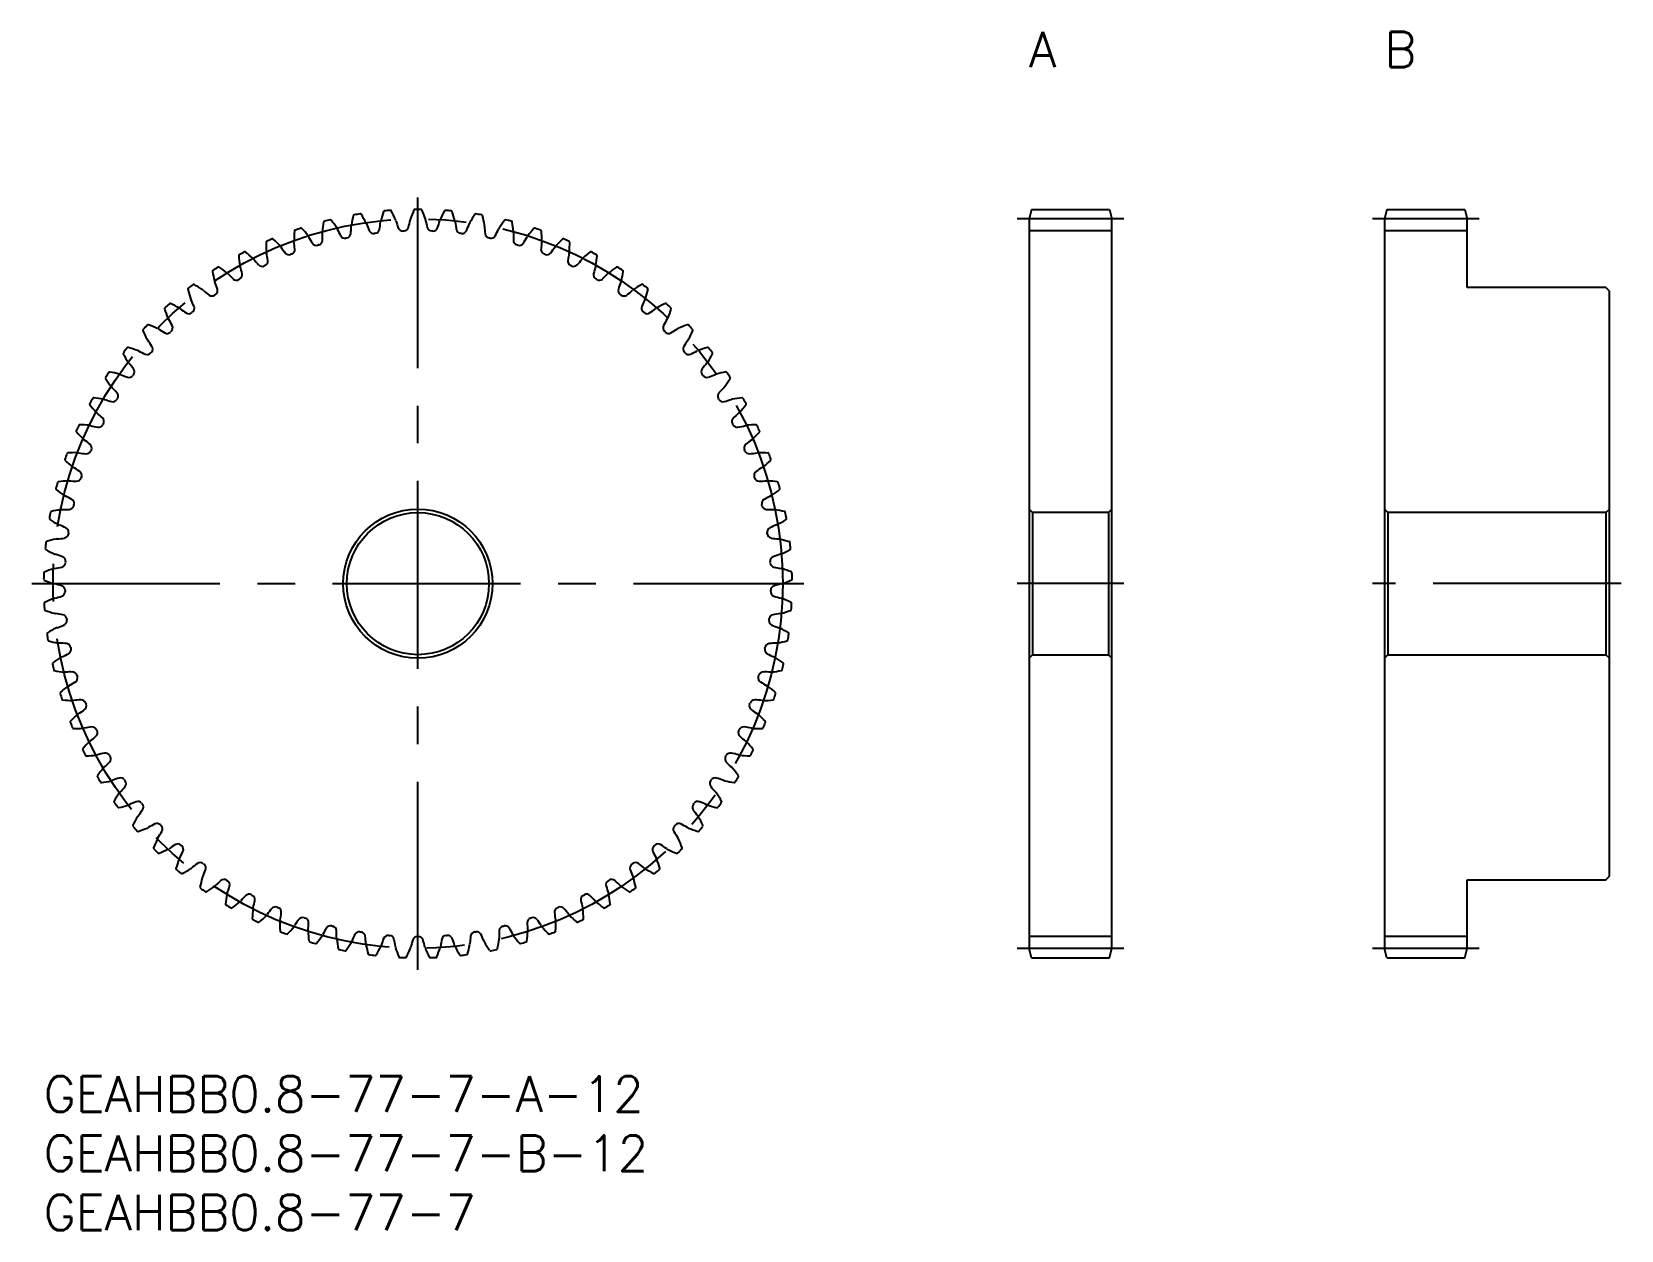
# Model space of a CAD drawing. Extents: x -1 to 133, y -13 to 88.
import ezdxf

# ---------------------------------------------------------------- set-up
doc = ezdxf.new("R2010")
doc.units = 0
doc.header["$LTSCALE"] = 0.5
doc.linetypes.add('CENTER', pattern=[50.8, 31.75, -6.35, 6.35, -6.35])
for name, color, linetype in [('MSM_CENTER', 1, 'CENTER'), ('MSM_CONTINUOUS', 7, 'CONTINUOUS'), ('MSM_PART_NUMBER', 7, 'CONTINUOUS')]:
    doc.layers.add(name, color=color, linetype=linetype)
doc.styles.get("Standard").update_dxf_attribs({"font": 'txt.shx', "height": 3, "bigfont": 'bigfont.shx'})

# ---------------------------------------------------------------- blocks, each defined once
blk = doc.blocks.new('*U2')
at = {"layer": 'MSM_PART_NUMBER'}
blk.add_text('GEAHBB0.8-77-7-A-12', height=3, dxfattribs=at).set_placement((0, -3))
blk = doc.blocks.new('*U3')
at = {"layer": 'MSM_PART_NUMBER'}
blk.add_text('GEAHBB0.8-77-7-B-12', height=3, dxfattribs=at).set_placement((0, -8))
blk = doc.blocks.new('*U4')
at = {"layer": 'MSM_PART_NUMBER'}
blk.add_text('GEAHBB0.8-77-7', height=3, dxfattribs=at).set_placement((0, -13))
blk = doc.blocks.new('*U5')
at = {"layer": 'MSM_PART_NUMBER'}
blk.add_text('A', height=3, dxfattribs=at).set_placement((83.2, 85.2))
blk = doc.blocks.new('*U6')
at = {"layer": 'MSM_PART_NUMBER'}
blk.add_text('B', height=3, dxfattribs=at).set_placement((113.2, 85.2))

msp = doc.modelspace()

# ---------------------------------------------------------------- linework, layer by layer
at = {"layer": 'MSM_CENTER'}
for p, q in [((31.6, 9), (31.6, 74.2)), ((91.2, 72.4), (82.2, 72.4)), ((121.2, 72.4), (112.2, 72.4)), ((-1, 41.6), (64.2, 41.6)), ((91.2, 41.6), (82.2, 41.6)), ((133.2, 41.6), (112.2, 41.6)), ((91.2, 10.8), (82.2, 10.8)), ((121.2, 10.8), (112.2, 10.8))]:
    msp.add_line(p, q, dxfattribs=at)
msp.add_circle((31.6, 41.6), 30.8, dxfattribs=at)
at = {"layer": 'MSM_CONTINUOUS'}
for p, q in [((83.41, 73.2), (83.2, 72.4)), ((83.41, 73.2), (89.99, 73.2)), ((89.99, 73.2), (90.2, 72.4)), ((113.41, 73.2), (113.2, 72.4)), ((113.41, 73.2), (119.99, 73.2)), ((119.99, 73.2), (120.2, 72.4)), ((83.2, 72.4), (83.2, 10.8)), ((90.2, 71.4), (83.2, 71.4)), ((90.2, 10.8), (90.2, 72.4)), ((113.2, 72.4), (113.2, 10.8)), ((120.2, 71.4), (113.2, 71.4)), ((120.2, 66.6), (120.2, 72.4)), ((131.9, 66.6), (120.2, 66.6)), ((132.2, 66.3), (131.9, 66.6)), ((132.2, 16.9), (132.2, 66.3)), ((83.2, 47.9), (83.5, 47.6)), ((83.5, 47.6), (83.5, 35.6)), ((89.9, 47.6), (83.5, 47.6)), ((89.9, 47.6), (90.2, 47.9)), ((89.9, 47.6), (89.9, 35.6)), ((113.2, 47.9), (113.5, 47.6)), ((113.5, 47.6), (113.5, 35.6)), ((131.9, 47.6), (113.5, 47.6)), ((131.9, 47.6), (132.2, 47.9)), ((131.9, 47.6), (131.9, 35.6)), ((83.5, 35.6), (83.2, 35.3)), ((83.5, 35.6), (89.9, 35.6)), ((90.2, 35.3), (89.9, 35.6)), ((113.5, 35.6), (113.2, 35.3)), ((113.5, 35.6), (131.9, 35.6)), ((132.2, 35.3), (131.9, 35.6)), ((120.2, 10.8), (120.2, 16.6)), ((120.2, 16.6), (131.9, 16.6)), ((131.9, 16.6), (132.2, 16.9)), ((90.2, 11.8), (83.2, 11.8)), ((83.41, 10), (83.2, 10.8)), ((89.99, 10), (90.2, 10.8)), ((120.2, 11.8), (113.2, 11.8)), ((113.41, 10), (113.2, 10.8)), ((119.99, 10), (120.2, 10.8)), ((83.41, 10), (89.99, 10)), ((113.41, 10), (119.99, 10))]:
    msp.add_line(p, q, dxfattribs=at)
for radius in [6.3, 6]:
    msp.add_circle((31.6, 41.6), radius, dxfattribs=at)
for centre, radius, start, end in [((35.47, 70.3), 9.62, 165.6801, 170.5195), ((26.22, 72.66), 0.08, 99.8241, 165.6801), ((31.6, 41.6), 31.6, 98.8772, 99.8241), ((26.74, 72.74), 0.08, 33.0213, 98.8772), ((18.73, 67.54), 9.63, 28.1818, 33.0212), ((37.8, 69.89), 9.63, 161.0048, 165.8442), ((28.77, 72.99), 0.08, 95.1487, 161.0048), ((31.6, 41.6), 31.6, 94.2019, 95.1487), ((29.29, 73.04), 0.08, 28.346, 94.2019), ((20.89, 68.5), 9.62, 23.5065, 28.3459), ((40.08, 69.29), 9.62, 156.3295, 161.1688), ((31.34, 73.12), 0.08, 90.4734, 156.3295), ((31.6, 41.6), 31.6, 89.5266, 90.4734), ((31.86, 73.12), 0.08, 23.6707, 89.5266), ((23.12, 69.29), 9.63, 18.8312, 23.6705), ((42.31, 68.5), 9.63, 151.6541, 156.4935), ((33.91, 73.04), 0.08, 85.7981, 151.6541), ((31.6, 41.6), 31.6, 84.8513, 85.7981), ((34.43, 72.99), 0.08, 18.9952, 84.8513), ((25.4, 69.89), 9.62, 14.1558, 18.9952), ((44.47, 67.54), 9.62, 146.9788, 151.8182), ((36.46, 72.74), 0.08, 81.1228, 146.9788), ((31.6, 41.6), 31.6, 80.1759, 81.1228), ((36.98, 72.66), 0.08, 14.3199, 80.1759), ((27.73, 70.3), 9.63, 9.4805, 14.3199), ((30.76, 70.54), 9.62, 175.0308, 179.8701), ((21.25, 71.37), 0.08, 109.1747, 175.0308), ((31.6, 41.6), 31.6, 108.2279, 109.1747), ((21.74, 71.54), 0.08, 42.3718, 108.2279), ((14.69, 65.11), 9.63, 37.5325, 42.3718), ((24.19, 71.27), 0.664, 175.1947, 183.7798), ((33.12, 70.52), 9.62, 170.3554, 175.1948), ((15.84, 70.72), 7.7, 359.0202, 3.7799), ((23.71, 72.12), 0.08, 104.4994, 170.3555), ((31.6, 41.6), 31.6, 103.5526, 104.4994), ((24.21, 72.24), 0.08, 37.6965, 103.5526), ((16.66, 66.41), 9.63, 32.8571, 37.6965), ((24.19, 71.27), 0.664, 24.2721, 32.8572), ((31.81, 74.71), 7.7, 204.2721, 209.0317), ((25.53, 71.18), 0.4, 281.5887, 354.3449), ((18.27, 71.9), 7.7, 354.3449, 359.1045), ((26.63, 71.77), 0.664, 170.5194, 179.1045), ((26.63, 71.77), 0.664, 19.5968, 28.1819), ((34.51, 74.58), 7.7, 199.5968, 204.3564), ((27.86, 71.57), 0.4, 204.3564, 277.1125), ((31.6, 41.6), 29.8, 96.9134, 97.1126), ((27.96, 71.58), 0.4, 276.9134, 349.6696), ((20.78, 72.89), 7.7, 349.6695, 354.4292), ((29.11, 72.08), 0.664, 165.8441, 174.4292), ((29.11, 72.08), 0.664, 14.9215, 23.5066), ((37.19, 74.23), 7.7, 194.9214, 199.6811), ((30.32, 71.77), 0.4, 199.6811, 272.4372), ((31.6, 41.6), 29.8, 92.2381, 92.4373), ((30.42, 71.78), 0.4, 272.2381, 344.9942), ((23.37, 73.67), 7.7, 344.9942, 349.7539), ((31.6, 72.18), 0.664, 161.1688, 169.7538), ((31.6, 72.18), 0.664, 10.2462, 18.8312), ((39.83, 73.67), 7.7, 190.2461, 195.0058), ((32.78, 71.78), 0.4, 195.0058, 267.7619), ((31.6, 41.6), 29.8, 87.5627, 87.7619), ((32.88, 71.77), 0.4, 267.5628, 340.3189), ((26.01, 74.23), 7.7, 340.3189, 345.0786), ((34.09, 72.08), 0.664, 156.4934, 165.0785), ((34.09, 72.08), 0.664, 5.5708, 14.1559), ((42.42, 72.89), 7.7, 185.5708, 190.3305), ((35.24, 71.58), 0.4, 190.3304, 263.0866), ((31.6, 41.6), 29.8, 82.8874, 83.0866), ((35.34, 71.57), 0.4, 262.8874, 335.6436), ((28.69, 74.58), 7.7, 335.6436, 340.4032), ((36.57, 71.77), 0.664, 151.8181, 160.4032), ((36.57, 71.77), 0.664, 0.8955, 9.4806), ((44.93, 71.9), 7.7, 180.8955, 185.6551), ((37.67, 71.18), 0.4, 185.6551, 258.4113), ((31.39, 74.71), 7.7, 330.9683, 335.7279), ((39.01, 71.27), 0.664, 147.1428, 155.7279), ((46.54, 66.41), 9.62, 142.3035, 147.1429), ((38.99, 72.24), 0.08, 76.4474, 142.3035), ((31.6, 41.6), 31.6, 75.5006, 76.4474), ((39.49, 72.12), 0.08, 9.6446, 75.5006), ((30.08, 70.52), 9.62, 4.8052, 9.6446), ((47.36, 70.72), 7.7, 176.2201, 180.9798), ((39.01, 71.27), 0.664, 356.2202, 4.8053), ((48.51, 65.11), 9.62, 137.6282, 142.4675), ((41.46, 71.54), 0.08, 71.7721, 137.6282), ((31.6, 41.6), 31.6, 70.8253, 71.7721), ((41.95, 71.37), 0.08, 4.9691, 70.8253), ((32.44, 70.54), 9.63, 0.1299, 4.9692), ((28.4, 70.38), 9.62, 179.7061, 184.5455), ((18.86, 70.43), 0.08, 113.85, 179.7061), ((31.6, 41.6), 31.6, 112.9032, 113.85), ((19.33, 70.64), 0.08, 47.0472, 112.9032), ((12.83, 63.65), 9.63, 42.2078, 47.0472), ((19.47, 69.67), 0.664, 33.6228, 42.2079), ((26.43, 74.3), 7.7, 213.6227, 218.3824), ((20.81, 69.81), 0.4, 290.9394, 3.6955), ((21.8, 70.56), 0.664, 179.8701, 188.4551), ((13.52, 69.34), 7.7, 3.6955, 8.4552), ((21.8, 70.56), 0.664, 28.9475, 37.5325), ((29.11, 74.61), 7.7, 208.9474, 213.7071), ((23.04, 70.56), 0.4, 213.7071, 286.4632), ((31.6, 41.6), 29.8, 106.264, 106.4632), ((23.14, 70.59), 0.4, 286.264, 359.0202), ((25.43, 71.16), 0.4, 209.0317, 281.7878), ((31.6, 41.6), 29.8, 101.5887, 101.7879), ((31.6, 41.6), 29.8, 78.2121, 78.4113), ((37.77, 71.16), 0.4, 258.2121, 330.9683), ((40.06, 70.59), 0.4, 180.9798, 253.736), ((31.6, 41.6), 29.8, 73.5368, 73.736), ((40.16, 70.56), 0.4, 253.5368, 326.2929), ((34.09, 74.61), 7.7, 326.2929, 331.0526), ((41.4, 70.56), 0.664, 142.4675, 151.0525), ((49.68, 69.34), 7.7, 171.5448, 176.3045), ((42.39, 69.81), 0.4, 176.3045, 249.0606), ((41.4, 70.56), 0.664, 351.5449, 0.1299), ((36.77, 74.3), 7.7, 321.6176, 326.3773), ((43.73, 69.67), 0.664, 137.7921, 146.3772), ((50.37, 63.65), 9.62, 132.9528, 137.7922), ((43.87, 70.64), 0.08, 67.0968, 132.9528), ((31.6, 41.6), 31.6, 66.15, 67.0968), ((44.34, 70.43), 0.08, 0.2939, 66.15), ((34.8, 70.38), 9.62, 355.4545, 0.2939), ((16.55, 69.29), 0.08, 118.5254, 184.3814), ((26.06, 70.02), 9.62, 184.3814, 189.2208), ((31.6, 41.6), 31.6, 117.5785, 118.5254), ((17.22, 68.59), 0.664, 189.2207, 197.8058), ((17.01, 69.54), 0.08, 51.7225, 117.5785), ((11.09, 62.05), 9.62, 46.8831, 51.7225), ((17.22, 68.59), 0.664, 38.2981, 46.8832), ((23.78, 73.77), 7.7, 218.298, 223.0577), ((18.45, 68.79), 0.4, 223.0577, 295.8139), ((31.6, 41.6), 29.8, 115.6147, 115.8139), ((18.54, 68.83), 0.4, 295.6147, 8.3708), ((19.47, 69.67), 0.664, 184.5454, 193.1304), ((11.32, 67.77), 7.7, 8.3708, 13.1305), ((20.71, 69.77), 0.4, 218.3824, 291.1385), ((31.6, 41.6), 29.8, 110.9394, 111.1386), ((31.6, 41.6), 29.8, 68.8614, 69.0606), ((42.49, 69.77), 0.4, 248.8615, 321.6176), ((51.88, 67.77), 7.7, 166.8695, 171.6292), ((44.66, 68.83), 0.4, 171.6292, 244.3853), ((43.73, 69.67), 0.664, 346.8696, 355.4546), ((31.6, 41.6), 29.8, 64.1861, 64.3853), ((44.75, 68.79), 0.4, 244.1861, 316.9423), ((39.42, 73.77), 7.7, 316.9423, 321.702), ((45.98, 68.59), 0.664, 133.1168, 141.7019), ((52.11, 62.05), 9.63, 128.2775, 133.1169), ((46.19, 69.54), 0.08, 62.4215, 128.2775), ((31.6, 41.6), 31.6, 61.4746, 62.4215), ((45.98, 68.59), 0.664, 342.1942, 350.7793), ((37.14, 70.02), 9.62, 350.7792, 355.6186), ((46.65, 69.29), 0.08, 355.6185, 61.4746), ((14.34, 67.97), 0.08, 123.2007, 189.0567), ((23.77, 69.48), 9.63, 189.0567, 193.8961), ((31.6, 41.6), 31.6, 122.2539, 123.2007), ((15.07, 67.32), 0.664, 193.896, 202.4811), ((14.78, 68.26), 0.08, 56.3978, 122.2539), ((9.5, 60.31), 9.62, 51.5584, 56.3978), ((15.07, 67.32), 0.664, 42.9734, 51.5585), ((21.19, 73.03), 7.7, 222.9734, 227.733), ((16.28, 67.62), 0.4, 227.733, 300.4892), ((31.6, 41.6), 29.8, 120.29, 120.4892), ((16.37, 67.68), 0.4, 300.29, 13.0462), ((9.26, 66.03), 7.7, 13.0462, 17.8058), ((46.83, 67.68), 0.4, 166.9538, 239.71), ((53.94, 66.03), 7.7, 162.1942, 166.9538), ((31.6, 41.6), 29.8, 59.5108, 59.71), ((46.92, 67.62), 0.4, 239.5108, 312.267), ((42.01, 73.03), 7.7, 312.267, 317.0266), ((48.13, 67.32), 0.664, 128.4415, 137.0266), ((53.7, 60.31), 9.62, 123.6022, 128.4416), ((48.42, 68.26), 0.08, 57.7461, 123.6022), ((31.6, 41.6), 31.6, 56.7993, 57.7461), ((48.13, 67.32), 0.664, 337.5189, 346.104), ((39.43, 69.48), 9.63, 346.1039, 350.9433), ((48.86, 67.97), 0.08, 350.9431, 56.7993), ((12.25, 66.48), 0.08, 127.876, 193.7321), ((21.52, 68.75), 9.62, 193.7321, 198.5714), ((31.6, 41.6), 31.6, 126.9292, 127.876), ((12.66, 66.8), 0.08, 61.0731, 126.9292), ((8.05, 58.44), 9.62, 56.2338, 61.0731), ((13.03, 65.89), 0.664, 47.6488, 56.2338), ((18.66, 72.07), 7.7, 227.6487, 232.4084), ((14.21, 66.29), 0.4, 232.4084, 305.1645), ((31.6, 41.6), 29.8, 124.9653, 125.1645), ((7.34, 64.13), 7.7, 17.7215, 22.4812), ((14.29, 66.35), 0.4, 304.9653, 17.7215), ((48.91, 66.35), 0.4, 162.2785, 235.0347), ((55.86, 64.13), 7.7, 157.5188, 162.2785), ((31.6, 41.6), 29.8, 54.8355, 55.0347), ((48.99, 66.29), 0.4, 234.8355, 307.5916), ((44.54, 72.07), 7.7, 307.5916, 312.3513), ((50.17, 65.89), 0.664, 123.7662, 132.3512), ((55.15, 58.44), 9.62, 118.9269, 123.7662), ((50.54, 66.8), 0.08, 53.0708, 118.9269), ((31.6, 41.6), 31.6, 52.124, 53.0708), ((41.68, 68.75), 9.63, 341.4286, 346.2679), ((50.95, 66.48), 0.08, 346.2678, 52.124), ((10.28, 64.82), 0.08, 132.5513, 198.4074), ((19.34, 67.83), 9.63, 198.4074, 203.2468), ((31.6, 41.6), 31.6, 131.6045, 132.5513), ((10.67, 65.17), 0.08, 65.7485, 131.6045), ((6.75, 56.47), 9.63, 60.9091, 65.7485), ((11.11, 64.3), 0.664, 52.3241, 60.9092), ((16.22, 70.92), 7.7, 232.324, 237.0837), ((12.25, 64.79), 0.4, 237.0837, 309.8399), ((13.03, 65.89), 0.664, 198.5714, 207.1564), ((5.58, 62.07), 7.7, 22.3968, 27.1565), ((31.6, 41.6), 29.8, 129.6407, 129.8399), ((12.33, 64.86), 0.4, 309.6407, 22.3968), ((50.87, 64.86), 0.4, 157.6032, 230.3593), ((57.62, 62.07), 7.7, 152.8435, 157.6032), ((31.6, 41.6), 29.8, 50.1601, 50.3593), ((50.95, 64.79), 0.4, 230.1602, 302.9163), ((50.17, 65.89), 0.664, 332.8436, 341.4286), ((46.98, 70.92), 7.7, 302.9163, 307.676), ((52.09, 64.3), 0.664, 119.0908, 127.6759), ((56.45, 56.47), 9.63, 114.2515, 119.0909), ((52.53, 65.17), 0.08, 48.3955, 114.2515), ((31.6, 41.6), 31.6, 47.4487, 48.3955), ((43.86, 67.83), 9.63, 336.7532, 341.5926), ((52.92, 64.82), 0.08, 341.5925, 47.4487), ((31.6, 41.6), 31.6, 136.2798, 137.2267), ((8.82, 63.38), 0.08, 70.4238, 136.2798), ((5.62, 54.39), 9.62, 65.5844, 70.4238), ((9.33, 62.55), 0.664, 56.9994, 65.5845), ((13.88, 69.57), 7.7, 236.9993, 241.759), ((11.11, 64.3), 0.664, 203.2467, 211.8317), ((4, 59.89), 7.7, 27.0721, 31.8318), ((10.5, 63.21), 0.4, 314.316, 27.0721), ((52.7, 63.21), 0.4, 152.9279, 225.684), ((59.2, 59.89), 7.7, 148.1682, 152.9279), ((52.09, 64.3), 0.664, 328.1683, 336.7533), ((49.32, 69.57), 7.7, 298.241, 303.0007), ((53.87, 62.55), 0.664, 114.4155, 123.0006), ((57.58, 54.39), 9.63, 109.5762, 114.4156), ((54.38, 63.38), 0.08, 43.7202, 109.5762), ((31.6, 41.6), 31.6, 42.7733, 43.7202), ((8.46, 63.01), 0.08, 137.2267, 203.0827), ((17.24, 66.75), 9.63, 203.0827, 207.9221), ((9.33, 62.55), 0.664, 207.922, 216.5071), ((2.6, 57.58), 7.7, 31.7475, 36.5071), ((10.43, 63.13), 0.4, 241.759, 314.5152), ((31.6, 41.6), 29.8, 134.316, 134.5152), ((31.6, 41.6), 29.8, 45.4848, 45.684), ((52.77, 63.13), 0.4, 225.4848, 298.241), ((60.6, 57.58), 7.7, 143.4929, 148.2525), ((53.87, 62.55), 0.664, 323.4929, 332.078), ((45.96, 66.75), 9.62, 332.0779, 336.9173), ((54.74, 63.01), 0.08, 336.9172, 42.7733), ((6.8, 61.05), 0.08, 141.902, 207.758), ((15.24, 65.49), 9.63, 207.758, 212.5974), ((31.6, 41.6), 31.6, 140.9552, 141.902), ((7.12, 61.46), 0.08, 75.099, 140.9552), ((4.67, 52.23), 9.62, 70.2597, 75.0991), ((7.69, 60.67), 0.664, 61.6747, 70.2598), ((11.66, 68.03), 7.7, 241.6747, 246.4343), ((8.74, 61.34), 0.4, 246.4343, 319.1905), ((31.6, 41.6), 29.8, 138.9913, 139.1905), ((8.81, 61.42), 0.4, 318.9913, 31.7475), ((54.39, 61.42), 0.4, 148.2525, 221.0087), ((31.6, 41.6), 29.8, 40.8095, 41.0087), ((54.46, 61.34), 0.4, 220.8095, 293.5657), ((51.54, 68.03), 7.7, 293.5657, 298.3253), ((55.51, 60.67), 0.664, 109.7402, 118.3253), ((58.53, 52.23), 9.62, 104.9009, 109.7403), ((56.08, 61.46), 0.08, 39.0448, 104.9009), ((47.96, 65.49), 9.63, 327.4026, 332.242), ((31.6, 41.6), 31.6, 38.098, 39.0448), ((56.4, 61.05), 0.08, 332.2418, 38.098), ((31.6, 41.6), 31.6, 145.6305, 146.5773), ((5.58, 59.39), 0.08, 79.7744, 145.6305), ((3.89, 50), 9.62, 74.9351, 79.7744), ((6.22, 58.65), 0.664, 66.3501, 74.9351), ((9.57, 66.32), 7.7, 246.35, 251.1097), ((7.21, 59.41), 0.4, 251.1097, 323.8658), ((7.69, 60.67), 0.664, 212.5973, 221.1824), ((1.4, 55.16), 7.7, 36.4228, 41.1825), ((31.6, 41.6), 29.8, 143.6666, 143.8658), ((7.27, 59.49), 0.4, 323.6666, 36.4228), ((55.93, 59.49), 0.4, 143.5772, 216.3334), ((61.8, 55.16), 7.7, 138.8175, 143.5772), ((31.6, 41.6), 29.8, 36.1342, 36.3334), ((55.99, 59.41), 0.4, 216.1342, 288.8903), ((55.51, 60.67), 0.664, 318.8176, 327.4027), ((53.63, 66.32), 7.7, 288.8903, 293.65), ((56.98, 58.65), 0.664, 105.0649, 113.6499), ((59.31, 50), 9.63, 100.2256, 105.0649), ((57.62, 59.39), 0.08, 34.3695, 100.2256), ((31.6, 41.6), 31.6, 33.4227, 34.3695), ((5.29, 58.96), 0.08, 146.5773, 212.4334), ((13.35, 64.08), 9.62, 212.4334, 217.2727), ((6.22, 58.65), 0.664, 217.2727, 225.8577), ((0.39, 52.65), 7.7, 41.0981, 45.8578), ((5.89, 57.45), 0.4, 328.342, 41.0981), ((57.31, 57.45), 0.4, 138.9019, 211.658), ((62.81, 52.65), 7.7, 134.1422, 138.9019), ((56.98, 58.65), 0.664, 314.1423, 322.7273), ((49.85, 64.08), 9.63, 322.7273, 327.5666), ((57.91, 58.96), 0.08, 327.5665, 33.4227), ((3.96, 56.76), 0.08, 151.2526, 217.1087), ((31.6, 41.6), 31.6, 150.3058, 151.2526), ((11.58, 62.52), 9.63, 217.1087, 221.9481), ((4.22, 57.21), 0.08, 84.4498, 150.3058), ((3.3, 47.71), 9.62, 79.6104, 84.4498), ((4.91, 56.53), 0.664, 71.0254, 79.6105), ((7.63, 64.44), 7.7, 251.0253, 255.785), ((5.84, 57.36), 0.4, 255.785, 328.5411), ((31.6, 41.6), 29.8, 148.342, 148.5412), ((31.6, 41.6), 29.8, 31.4588, 31.658), ((57.36, 57.36), 0.4, 211.4589, 284.215), ((55.57, 64.44), 7.7, 284.215, 288.9747), ((58.29, 56.53), 0.664, 100.3895, 108.9746), ((59.9, 47.71), 9.62, 95.5502, 100.3896), ((51.62, 62.52), 9.63, 318.0519, 322.8913), ((58.98, 57.21), 0.08, 29.6942, 95.5502), ((31.6, 41.6), 31.6, 28.7474, 29.6942), ((59.24, 56.76), 0.08, 322.8913, 28.7474), ((4.91, 56.53), 0.664, 221.948, 230.533), ((-0.4, 50.07), 7.7, 45.7734, 50.5331), ((4.64, 55.21), 0.4, 260.4603, 333.2164), ((4.69, 55.3), 0.4, 333.0173, 45.7734), ((31.6, 41.6), 29.8, 153.0173, 153.2165), ((58.51, 55.3), 0.4, 134.2266, 206.9827), ((31.6, 41.6), 29.8, 26.7835, 26.9827), ((58.56, 55.21), 0.4, 206.7835, 279.5397), ((63.6, 50.07), 7.7, 129.4669, 134.2266), ((58.29, 56.53), 0.664, 309.467, 318.052), ((2.82, 54.46), 0.08, 155.928, 221.784), ((31.6, 41.6), 31.6, 154.9811, 155.928), ((9.94, 60.82), 9.62, 221.784, 226.6234), ((3.04, 54.93), 0.08, 89.125, 154.9811), ((2.89, 45.39), 9.63, 84.2857, 89.1251), ((3.78, 54.3), 0.664, 226.6233, 235.2084), ((-0.99, 47.43), 7.7, 50.4488, 55.2084), ((3.78, 54.3), 0.664, 75.7007, 84.2858), ((5.85, 62.41), 7.7, 255.7006, 260.4603), ((57.35, 62.41), 7.7, 279.5397, 284.2994), ((59.42, 54.3), 0.664, 95.7142, 104.2993), ((64.19, 47.43), 7.7, 124.7916, 129.5512), ((60.31, 45.39), 9.63, 90.8749, 95.7143), ((59.42, 54.3), 0.664, 304.7916, 313.3767), ((53.26, 60.82), 9.63, 313.3766, 318.216), ((60.16, 54.93), 0.08, 25.0189, 90.8749), ((31.6, 41.6), 31.6, 24.072, 25.0189), ((60.38, 54.46), 0.08, 318.216, 24.072), ((31.6, 41.6), 31.6, 159.6565, 160.6033), ((2.05, 52.56), 0.08, 93.8004, 159.6565), ((2.68, 43.03), 9.63, 88.961, 93.8004), ((2.84, 51.99), 0.664, 80.376, 88.9611), ((4.24, 60.24), 7.7, 260.376, 265.1356), ((3.62, 52.97), 0.4, 265.1356, 337.8918), ((3.66, 53.06), 0.4, 337.6926, 50.4488), ((31.6, 41.6), 29.8, 157.6926, 157.8918), ((59.54, 53.06), 0.4, 129.5512, 202.3075), ((31.6, 41.6), 29.8, 22.1082, 22.3074), ((59.58, 52.97), 0.4, 202.1082, 274.8644), ((58.96, 60.24), 7.7, 274.8644, 279.624), ((60.36, 51.99), 0.664, 91.0389, 99.624), ((60.52, 43.03), 9.62, 86.1996, 91.039), ((61.15, 52.56), 0.08, 20.3435, 86.1996), ((31.6, 41.6), 31.6, 19.3967, 20.3435), ((1.87, 52.07), 0.08, 160.6033, 226.4593), ((8.44, 58.99), 9.63, 226.4593, 231.2987), ((2.84, 51.99), 0.664, 231.2986, 239.8837), ((-1.36, 44.76), 7.7, 55.1241, 59.8838), ((2.82, 50.75), 0.4, 342.3679, 55.1241), ((60.38, 50.75), 0.4, 124.8759, 197.6321), ((64.56, 44.76), 7.7, 120.1162, 124.8759), ((60.36, 51.99), 0.664, 300.1163, 308.7014), ((54.76, 58.99), 9.63, 308.7013, 313.5407), ((61.33, 52.07), 0.08, 313.5407, 19.3967), ((31.6, 41.6), 31.6, 164.3318, 165.2786), ((1.25, 50.11), 0.08, 98.4757, 164.3318), ((2.66, 40.67), 9.63, 93.6364, 98.4757), ((2.09, 49.61), 0.664, 85.0514, 93.6364), ((2.81, 57.95), 7.7, 265.0513, 269.811), ((2.79, 50.65), 0.4, 269.811, 342.5671), ((31.6, 41.6), 29.8, 162.3679, 162.5671), ((31.6, 41.6), 29.8, 17.4329, 17.6321), ((60.41, 50.65), 0.4, 197.4329, 270.189), ((60.39, 57.95), 7.7, 270.189, 274.9487), ((61.11, 49.61), 0.664, 86.3636, 94.9486), ((60.54, 40.67), 9.63, 81.5243, 86.3636), ((61.95, 50.11), 0.08, 15.6682, 81.5243), ((31.6, 41.6), 31.6, 14.7214, 15.6682), ((1.11, 49.61), 0.08, 165.2786, 231.1346), ((7.1, 57.04), 9.63, 231.1347, 235.974), ((2.09, 49.61), 0.664, 235.974, 244.559), ((-1.5, 42.06), 7.7, 59.7994, 64.5591), ((2.17, 48.37), 0.4, 347.0433, 59.7994), ((61.03, 48.37), 0.4, 120.2006, 192.9568), ((64.7, 42.06), 7.7, 115.4409, 120.2006), ((61.11, 49.61), 0.664, 295.441, 304.026), ((56.1, 57.04), 9.63, 304.026, 308.8653), ((62.09, 49.61), 0.08, 308.8652, 14.7214), ((31.6, 41.6), 31.6, 169.0071, 169.9539), ((0.56, 47.1), 0.08, 169.9539, 235.81), ((5.93, 54.99), 9.63, 235.81, 240.6494), ((0.66, 47.61), 0.08, 103.1511, 169.0071), ((2.83, 38.32), 9.63, 98.3117, 103.1511), ((1.53, 47.18), 0.664, 89.7267, 98.3118), ((1.57, 55.55), 7.7, 269.7266, 274.4863), ((2.15, 48.27), 0.4, 274.4863, 347.2425), ((31.6, 41.6), 29.8, 167.0433, 167.2425), ((31.6, 41.6), 29.8, 12.7575, 12.9567), ((61.05, 48.27), 0.4, 192.7576, 265.5137), ((61.63, 55.55), 7.7, 265.5137, 270.2734), ((61.67, 47.18), 0.664, 81.6882, 90.2733), ((60.37, 38.32), 9.62, 76.8489, 81.6883), ((57.27, 54.99), 9.63, 299.3506, 304.19), ((62.54, 47.61), 0.08, 10.9929, 76.8489), ((31.6, 41.6), 31.6, 10.0461, 10.9929), ((62.64, 47.1), 0.08, 304.1899, 10.0461), ((1.53, 47.18), 0.664, 240.6493, 249.2343), ((-1.43, 39.36), 7.7, 64.4747, 69.2344), ((1.7, 45.85), 0.4, 279.1616, 351.9179), ((1.71, 45.95), 0.4, 351.7186, 64.4747), ((31.6, 41.6), 29.8, 171.7186, 171.9178), ((61.49, 45.95), 0.4, 115.5253, 188.2814), ((31.6, 41.6), 29.8, 8.0822, 8.2814), ((61.5, 45.85), 0.4, 188.0822, 260.8384), ((64.63, 39.36), 7.7, 110.7656, 115.5253), ((61.67, 47.18), 0.664, 290.7657, 299.3507), ((31.6, 41.6), 31.6, 173.6824, 174.6293), ((0.22, 44.55), 0.08, 174.6293, 240.4853), ((4.92, 52.86), 9.63, 240.4853, 245.3247), ((0.27, 45.07), 0.08, 107.8264, 173.6824), ((3.19, 35.98), 9.63, 102.987, 107.8264), ((1.18, 44.71), 0.664, 94.402, 102.9871), ((0.54, 53.05), 7.7, 274.4019, 279.1616), ((62.66, 53.05), 7.7, 260.8384, 265.5981), ((62.02, 44.71), 0.664, 77.0129, 85.598), ((60.01, 35.98), 9.62, 72.1736, 77.013), ((58.28, 52.86), 9.63, 294.6753, 299.5147), ((62.93, 45.07), 0.08, 6.3176, 72.1736), ((31.6, 41.6), 31.6, 5.3707, 6.3176), ((62.98, 44.55), 0.08, 299.5147, 5.3707), ((1.18, 44.71), 0.664, 245.3246, 253.9097), ((-0.29, 50.48), 7.7, 279.0773, 283.8369), ((-1.14, 36.68), 7.7, 69.1501, 73.9097), ((1.45, 43.39), 0.4, 283.8369, 356.5931), ((1.46, 43.5), 0.4, 356.3939, 69.1501), ((31.6, 41.6), 29.8, 176.3939, 176.5931), ((61.74, 43.5), 0.4, 110.8499, 183.6062), ((31.6, 41.6), 29.8, 3.4069, 3.6061), ((61.75, 43.39), 0.4, 183.4069, 256.1631), ((64.34, 36.68), 7.7, 106.0903, 110.8499), ((63.49, 50.48), 7.7, 256.1631, 260.9227), ((62.02, 44.71), 0.664, 286.0903, 294.6754), ((31.6, 41.6), 31.6, 178.3578, 179.3046), ((0.08, 41.98), 0.08, 179.3046, 245.1607), ((0.09, 42.5), 0.08, 112.5017, 178.3578), ((4.09, 50.64), 9.63, 245.1606, 250), ((3.75, 33.69), 9.62, 107.6623, 112.5017), ((1.03, 42.22), 0.664, 99.0773, 107.6624), ((62.17, 42.22), 0.664, 72.3376, 80.9227), ((59.45, 33.69), 9.63, 67.4983, 72.3377), ((59.11, 50.64), 9.62, 290, 294.8394), ((63.11, 42.5), 0.08, 1.6422, 67.4983), ((63.12, 41.98), 0.08, 294.8394, 0.6954), ((31.6, 41.6), 31.6, 0.6954, 1.6422), ((4.48, 31.44), 9.62, 112.3377, 117.177), ((1.03, 42.22), 0.664, 249.9999, 258.585), ((1.08, 39.73), 0.664, 103.7527, 112.3377), ((-0.63, 34.03), 7.7, 73.8254, 78.5851), ((-0.91, 47.85), 7.7, 283.7526, 288.5123), ((1.41, 41.04), 0.4, 1.0692, 73.8254), ((1.41, 40.93), 0.4, 288.5123, 1.2684), ((31.6, 41.6), 29.8, 181.0692, 181.2684), ((61.79, 41.04), 0.4, 106.1746, 178.9308), ((31.6, 41.6), 29.8, 358.7316, 358.9308), ((61.79, 40.93), 0.4, 178.7316, 251.4877), ((64.11, 47.85), 7.7, 251.4877, 256.2474), ((63.83, 34.03), 7.7, 101.4149, 106.1746), ((62.12, 39.73), 0.664, 67.6623, 76.2473), ((62.17, 42.22), 0.664, 281.415, 290.0001), ((58.72, 31.44), 9.63, 62.823, 67.6623), ((0.12, 39.93), 0.08, 117.177, 183.0331), ((31.6, 41.6), 31.6, 183.0331, 183.9799), ((0.16, 39.41), 0.08, 183.9799, 249.836), ((3.45, 48.37), 9.62, 249.836, 254.6753), ((1.08, 39.73), 0.664, 254.6753, 263.2603), ((0.1, 31.42), 7.7, 78.5007, 83.2604), ((1.55, 38.58), 0.4, 5.7446, 78.5007), ((61.65, 38.58), 0.4, 101.4993, 174.2555), ((63.1, 31.42), 7.7, 96.7396, 101.4993), ((62.12, 39.73), 0.664, 276.7397, 285.3247), ((59.75, 48.37), 9.62, 285.3247, 290.164), ((63.04, 39.41), 0.08, 290.164, 356.0201), ((63.08, 39.93), 0.08, 356.9669, 62.823), ((31.6, 41.6), 31.6, 356.0201, 356.9669), ((5.4, 29.26), 9.63, 117.013, 121.8524), ((1.33, 37.25), 0.664, 108.428, 117.0131), ((-1.31, 45.18), 7.7, 288.4279, 293.1876), ((1.56, 38.47), 0.4, 293.1876, 5.9438), ((31.6, 41.6), 29.8, 185.7446, 185.9438), ((31.6, 41.6), 29.8, 354.0562, 354.2554), ((61.64, 38.47), 0.4, 174.0563, 246.8124), ((64.51, 45.18), 7.7, 246.8124, 251.5721), ((61.87, 37.25), 0.664, 62.9869, 71.572), ((57.8, 29.26), 9.63, 58.1476, 62.987), ((0.36, 37.37), 0.08, 121.8524, 187.7084), ((31.6, 41.6), 31.6, 187.7084, 188.6552), ((0.44, 36.86), 0.08, 188.6552, 254.5113), ((2.99, 46.05), 9.63, 254.5113, 259.3506), ((1.33, 37.25), 0.664, 259.3506, 267.9356), ((1.03, 28.89), 7.7, 83.176, 87.9357), ((1.9, 36.14), 0.4, 10.4199, 83.176), ((61.3, 36.14), 0.4, 96.824, 169.5801), ((62.17, 28.89), 7.7, 92.0643, 96.824), ((61.87, 37.25), 0.664, 272.0644, 280.6494), ((60.21, 46.05), 9.62, 280.6494, 285.4887), ((62.76, 36.86), 0.08, 285.4886, 351.3448), ((31.6, 41.6), 31.6, 351.3448, 352.2916), ((62.84, 37.37), 0.08, 352.2916, 58.1476), ((0.81, 34.84), 0.08, 126.5276, 192.3837), ((6.49, 27.17), 9.62, 121.6883, 126.5277), ((1.79, 34.8), 0.664, 113.1033, 121.6884), ((-1.49, 42.49), 7.7, 293.1032, 297.8629), ((1.92, 36.03), 0.4, 297.8629, 10.6191), ((31.6, 41.6), 29.8, 190.4199, 190.6191), ((61.28, 36.03), 0.4, 169.3809, 242.1371), ((31.6, 41.6), 29.8, 349.3809, 349.5801), ((64.69, 42.49), 7.7, 242.1371, 246.8968), ((61.41, 34.8), 0.664, 58.3116, 66.8967), ((56.71, 27.17), 9.62, 53.4723, 58.3117), ((62.39, 34.84), 0.08, 347.6163, 53.4723), ((31.6, 41.6), 31.6, 192.3837, 193.3306), ((0.93, 34.33), 0.08, 193.3306, 259.1866), ((2.72, 43.71), 9.63, 259.1866, 264.026), ((1.79, 34.8), 0.664, 264.0259, 272.611), ((2.17, 26.44), 7.7, 87.8514, 92.611), ((2.44, 33.74), 0.4, 15.0952, 87.8514), ((2.47, 33.63), 0.4, 302.5382, 15.2944), ((31.6, 41.6), 29.8, 195.0952, 195.2944), ((60.73, 33.63), 0.4, 164.7056, 237.4618), ((31.6, 41.6), 29.8, 344.7056, 344.9048), ((60.76, 33.74), 0.4, 92.1486, 164.9049), ((61.03, 26.44), 7.7, 87.389, 92.1486), ((61.41, 34.8), 0.664, 267.389, 275.9741), ((60.48, 43.71), 9.62, 275.974, 280.8134), ((62.27, 34.33), 0.08, 280.8133, 346.6694), ((31.6, 41.6), 31.6, 346.6694, 347.6163), ((1.47, 32.35), 0.08, 131.2029, 197.0591), ((31.6, 41.6), 31.6, 197.0591, 198.0059), ((7.75, 25.17), 9.63, 126.3636, 131.203), ((2.44, 32.39), 0.664, 117.7786, 126.3637), ((-1.46, 39.79), 7.7, 297.7786, 302.5382), ((64.66, 39.79), 7.7, 237.4618, 242.2214), ((60.76, 32.39), 0.664, 53.6363, 62.2214), ((55.45, 25.17), 9.63, 48.797, 53.6364), ((31.6, 41.6), 31.6, 341.9941, 342.9409), ((61.73, 32.35), 0.08, 342.9409, 48.797), ((1.62, 31.86), 0.08, 198.0059, 263.8619), ((2.64, 41.35), 9.62, 263.8619, 268.7013), ((2.44, 32.39), 0.664, 268.7012, 277.2863), ((3.5, 24.09), 7.7, 92.5267, 97.2864), ((-1.2, 37.1), 7.7, 302.4539, 307.2136), ((3.18, 31.38), 0.4, 19.7705, 92.5267), ((3.22, 31.29), 0.4, 307.2136, 19.9697), ((31.6, 41.6), 29.8, 199.7705, 199.9697), ((59.98, 31.29), 0.4, 160.0303, 232.7864), ((31.6, 41.6), 29.8, 340.0303, 340.2295), ((60.02, 31.38), 0.4, 87.4733, 160.2295), ((64.4, 37.1), 7.7, 232.7864, 237.5461), ((59.7, 24.09), 7.7, 82.7136, 87.4733), ((60.76, 32.39), 0.664, 262.7137, 271.2988), ((60.56, 41.35), 9.63, 271.2987, 276.1381), ((61.58, 31.86), 0.08, 276.1379, 341.9941), ((2.32, 29.93), 0.08, 135.8783, 201.7344), ((31.6, 41.6), 31.6, 201.7344, 202.6812), ((9.17, 23.28), 9.62, 131.039, 135.8783), ((3.29, 30.04), 0.664, 122.454, 131.039), ((59.91, 30.04), 0.664, 48.961, 57.546), ((54.03, 23.28), 9.62, 44.1217, 48.961), ((31.6, 41.6), 31.6, 337.3188, 338.2656), ((60.88, 29.93), 0.08, 338.2656, 44.1217), ((2.52, 29.45), 0.08, 202.6812, 268.5372), ((2.76, 38.99), 9.62, 268.5373, 273.3766), ((10.74, 21.52), 9.63, 135.7143, 140.5536), ((3.29, 30.04), 0.664, 273.3765, 281.9616), ((5.02, 21.86), 7.7, 97.202, 101.9617), ((4.33, 27.77), 0.664, 127.1293, 135.7144), ((-0.72, 34.44), 7.7, 307.1292, 311.8889), ((4.11, 29.1), 0.4, 24.4459, 97.202), ((4.15, 29.01), 0.4, 311.8889, 24.6451), ((31.6, 41.6), 29.8, 204.4459, 204.6451), ((59.05, 29.01), 0.4, 155.355, 228.1111), ((31.6, 41.6), 29.8, 335.3549, 335.5541), ((59.09, 29.1), 0.4, 82.798, 155.5541), ((63.92, 34.44), 7.7, 228.1111, 232.8708), ((58.18, 21.86), 7.7, 78.0383, 82.798), ((58.87, 27.77), 0.664, 44.2856, 52.8707), ((52.46, 21.52), 9.62, 39.4463, 44.2857), ((59.91, 30.04), 0.664, 258.0384, 266.6235), ((60.44, 38.99), 9.63, 266.6234, 271.4627), ((60.68, 29.45), 0.08, 271.4626, 337.3188), ((3.37, 27.58), 0.08, 140.5535, 206.4097), ((31.6, 41.6), 31.6, 206.4097, 207.3565), ((3.61, 27.12), 0.08, 207.3565, 273.2126), ((3.07, 36.65), 9.62, 273.2126, 278.0519), ((4.33, 27.77), 0.664, 278.0519, 286.6369), ((6.72, 19.76), 7.7, 101.8773, 106.637), ((5.22, 26.9), 0.4, 29.1212, 101.8773), ((5.27, 26.81), 0.4, 316.5642, 29.3204), ((31.6, 41.6), 29.8, 209.1212, 209.3204), ((57.93, 26.81), 0.4, 150.6796, 223.4358), ((31.6, 41.6), 29.8, 330.6796, 330.8788), ((57.98, 26.9), 0.4, 78.1227, 150.8789), ((56.48, 19.76), 7.7, 73.363, 78.1227), ((58.87, 27.77), 0.664, 253.3631, 261.9481), ((60.13, 36.65), 9.62, 261.9481, 266.7874), ((59.59, 27.12), 0.08, 266.7873, 332.6435), ((31.6, 41.6), 31.6, 332.6435, 333.5903), ((59.83, 27.58), 0.08, 333.5903, 39.4463), ((12.45, 19.88), 9.63, 140.3896, 145.229), ((5.54, 25.6), 0.664, 131.8046, 140.3897), ((-0.03, 31.83), 7.7, 311.8045, 316.5642), ((63.23, 31.83), 7.7, 223.4358, 228.1955), ((57.66, 25.6), 0.664, 39.6103, 48.1954), ((50.75, 19.88), 9.63, 34.771, 39.6104), ((4.61, 25.33), 0.08, 145.2289, 211.085), ((31.6, 41.6), 31.6, 211.085, 212.0319), ((4.88, 24.88), 0.08, 212.0319, 277.8879), ((3.57, 34.34), 9.63, 277.8879, 282.7273), ((5.54, 25.6), 0.664, 282.7272, 291.3123), ((8.58, 17.8), 7.7, 106.5527, 111.3123), ((6.5, 24.8), 0.4, 33.7965, 106.5527), ((0.87, 29.28), 7.7, 316.4799, 321.2395), ((31.6, 41.6), 29.8, 213.7965, 213.9957), ((6.56, 24.71), 0.4, 321.2395, 33.9957), ((56.64, 24.71), 0.4, 146.0043, 218.7605), ((31.6, 41.6), 29.8, 326.0043, 326.2035), ((62.33, 29.28), 7.7, 218.7605, 223.5201), ((56.7, 24.8), 0.4, 73.4473, 146.2035), ((54.62, 17.8), 7.7, 68.6877, 73.4473), ((57.66, 25.6), 0.664, 248.6877, 257.2728), ((59.63, 34.34), 9.62, 257.2727, 262.1121), ((58.32, 24.88), 0.08, 262.1121, 327.9681), ((31.6, 41.6), 31.6, 327.9681, 328.915), ((58.59, 25.33), 0.08, 328.915, 34.771), ((6.02, 23.18), 0.08, 149.9042, 215.7604), ((14.28, 18.39), 9.63, 145.0649, 149.9043), ((31.6, 41.6), 31.6, 215.7604, 216.7072), ((4.25, 32.08), 9.62, 282.5632, 287.4026), ((6.93, 23.53), 0.664, 136.4799, 145.065), ((6.93, 23.53), 0.664, 287.4025, 295.9876), ((10.6, 16.01), 7.7, 111.228, 115.9877), ((7.96, 22.81), 0.4, 38.4718, 111.228), ((31.6, 41.6), 29.8, 218.4718, 218.671), ((8.02, 22.73), 0.4, 325.9149, 38.671), ((55.18, 22.73), 0.4, 141.329, 214.0851), ((31.6, 41.6), 29.8, 321.329, 321.5282), ((55.24, 22.81), 0.4, 68.772, 141.5282), ((52.6, 16.01), 7.7, 64.0123, 68.772), ((56.27, 23.53), 0.664, 244.0124, 252.5975), ((58.95, 32.08), 9.63, 252.5974, 257.4368), ((56.27, 23.53), 0.664, 34.935, 43.5201), ((48.92, 18.39), 9.62, 30.0957, 34.9351), ((31.6, 41.6), 31.6, 323.2928, 324.2396), ((57.18, 23.18), 0.08, 324.2396, 30.0957), ((6.33, 22.76), 0.08, 216.7072, 282.5632), ((16.23, 17.06), 9.63, 149.7403, 154.5796), ((8.49, 21.57), 0.664, 141.1553, 149.7403), ((1.98, 26.82), 7.7, 321.1552, 325.9149), ((61.22, 26.82), 7.7, 214.0851, 218.8448), ((54.71, 21.57), 0.664, 30.2597, 38.8447), ((46.97, 17.06), 9.63, 25.4204, 30.2597), ((56.87, 22.76), 0.08, 257.4366, 323.2928), ((7.61, 21.16), 0.08, 154.5796, 220.4357), ((31.6, 41.6), 31.6, 220.4357, 221.3825), ((7.95, 20.76), 0.08, 221.3825, 287.2385), ((5.12, 29.88), 9.63, 287.2386, 292.0779), ((8.49, 21.57), 0.664, 292.0778, 300.6629), ((12.76, 14.38), 7.7, 115.9033, 120.663), ((9.57, 20.95), 0.4, 43.1472, 115.9033), ((10.2, 19.76), 0.664, 145.8306, 154.4157), ((3.28, 24.46), 7.7, 325.8305, 330.5902), ((31.6, 41.6), 29.8, 223.1472, 223.3464), ((9.64, 20.87), 0.4, 330.5902, 43.3464), ((53.56, 20.87), 0.4, 136.6537, 209.4098), ((59.92, 24.46), 7.7, 209.4098, 214.1695), ((31.6, 41.6), 29.8, 316.6536, 316.8528), ((53.63, 20.95), 0.4, 64.0967, 136.8529), ((53, 19.76), 0.664, 25.5843, 34.1694), ((50.44, 14.38), 7.7, 59.337, 64.0967), ((54.71, 21.57), 0.664, 239.3371, 247.9222), ((58.08, 29.88), 9.63, 247.9221, 252.7614), ((55.25, 20.76), 0.08, 252.7613, 318.6175), ((31.6, 41.6), 31.6, 318.6175, 319.5643), ((55.59, 21.16), 0.08, 319.5643, 25.4204), ((18.28, 15.89), 9.62, 154.4156, 159.2549), ((9.36, 19.27), 0.08, 159.2549, 225.111), ((31.6, 41.6), 31.6, 225.111, 226.0578), ((9.73, 18.9), 0.08, 226.0578, 291.9139), ((6.16, 27.76), 9.62, 291.9139, 296.7532), ((10.2, 19.76), 0.664, 296.7532, 305.3382), ((15.04, 12.93), 7.7, 120.5786, 125.3383), ((11.32, 19.22), 0.4, 47.8225, 120.5786), ((4.77, 22.2), 7.7, 330.5058, 335.2655), ((31.6, 41.6), 29.8, 227.8225, 228.0217), ((11.4, 19.15), 0.4, 335.2655, 48.0217), ((51.8, 19.15), 0.4, 131.9783, 204.7345), ((58.43, 22.2), 7.7, 204.7345, 209.4942), ((31.6, 41.6), 29.8, 311.9783, 312.1775), ((51.88, 19.22), 0.4, 59.4214, 132.1775), ((48.16, 12.93), 7.7, 54.6617, 59.4214), ((53, 19.76), 0.664, 234.6618, 243.2468), ((57.04, 27.76), 9.63, 243.2468, 248.0861), ((53.47, 18.9), 0.08, 248.086, 313.9422), ((31.6, 41.6), 31.6, 313.9422, 314.889), ((44.92, 15.89), 9.62, 20.7451, 25.5844), ((53.84, 19.27), 0.08, 314.889, 20.7451), ((20.42, 14.89), 9.62, 159.0909, 163.9303), ((11.25, 17.53), 0.08, 163.9303, 229.7863), ((31.6, 41.6), 31.6, 229.7863, 230.7332), ((12.05, 18.09), 0.664, 150.5059, 159.091), ((7.38, 25.73), 9.63, 296.5892, 301.4286), ((12.05, 18.09), 0.664, 301.4285, 310.0136), ((17.43, 11.68), 7.7, 125.254, 130.0136), ((13.21, 17.64), 0.4, 52.4978, 125.254), ((31.6, 41.6), 29.8, 232.4978, 232.697), ((13.3, 17.58), 0.4, 339.9408, 52.697), ((49.9, 17.58), 0.4, 127.303, 200.0592), ((31.6, 41.6), 29.8, 307.303, 307.5022), ((49.99, 17.64), 0.4, 54.746, 127.5022), ((45.77, 11.68), 7.7, 49.9864, 54.746), ((51.15, 18.09), 0.664, 229.9864, 238.5715), ((55.82, 25.73), 9.63, 238.5714, 243.4108), ((31.6, 41.6), 31.6, 309.2668, 310.2137), ((51.15, 18.09), 0.664, 20.909, 29.4941), ((42.78, 14.89), 9.62, 16.0697, 20.9091), ((51.95, 17.53), 0.08, 310.2137, 16.0697), ((11.65, 17.2), 0.08, 230.7332, 296.5892), ((22.64, 14.07), 9.63, 163.7662, 168.6056), ((14.03, 16.57), 0.664, 155.1812, 163.7663), ((6.44, 20.08), 7.7, 335.1812, 339.9408), ((19.91, 10.62), 7.7, 129.9293, 134.689), ((15.23, 16.22), 0.4, 57.1731, 129.9293), ((31.6, 41.6), 29.8, 237.1731, 237.3723), ((15.32, 16.17), 0.4, 344.6162, 57.3723), ((47.88, 16.17), 0.4, 122.6277, 195.3838), ((31.6, 41.6), 29.8, 302.6277, 302.8269), ((47.97, 16.22), 0.4, 50.0707, 122.8269), ((43.29, 10.62), 7.7, 45.311, 50.0707), ((56.76, 20.08), 7.7, 200.0592, 204.8188), ((49.17, 16.57), 0.664, 16.2337, 24.8188), ((40.56, 14.07), 9.62, 11.3944, 16.2338), ((51.55, 17.2), 0.08, 243.4107, 309.2668), ((13.28, 15.95), 0.08, 168.6057, 234.4616), ((31.6, 41.6), 31.6, 234.4616, 235.4085), ((13.71, 15.65), 0.08, 235.4085, 301.2645), ((8.75, 23.81), 9.63, 301.2645, 306.1039), ((14.03, 16.57), 0.664, 306.1038, 314.6889), ((24.91, 13.43), 9.63, 168.4416, 173.2809), ((16.13, 15.22), 0.664, 159.8566, 168.4416), ((8.28, 18.1), 7.7, 339.8565, 344.6162), ((16.13, 15.22), 0.664, 310.7791, 319.3642), ((22.48, 9.78), 7.7, 134.6046, 139.3643), ((17.35, 14.97), 0.4, 61.8485, 134.6046), ((31.6, 41.6), 29.8, 241.8485, 242.0477), ((17.44, 14.92), 0.4, 349.2915, 62.0477), ((10.27, 16.28), 7.7, 344.5318, 349.2915), ((45.76, 14.92), 0.4, 117.9524, 190.7085), ((52.93, 16.28), 7.7, 190.7085, 195.4682), ((31.6, 41.6), 29.8, 297.9523, 298.1515), ((45.85, 14.97), 0.4, 45.3954, 118.1516), ((40.72, 9.78), 7.7, 40.6357, 45.3954), ((47.07, 15.22), 0.664, 220.6358, 229.2209), ((54.92, 18.1), 7.7, 195.3838, 200.1435), ((47.07, 15.22), 0.664, 11.5584, 20.1434), ((38.29, 13.43), 9.62, 6.7191, 11.5584), ((49.17, 16.57), 0.664, 225.3111, 233.8962), ((54.45, 23.81), 9.63, 233.8961, 238.7355), ((49.49, 15.65), 0.08, 238.7353, 304.5915), ((31.6, 41.6), 31.6, 304.5915, 305.5384), ((49.92, 15.95), 0.08, 305.5384, 11.3944), ((15.43, 14.54), 0.08, 173.2809, 239.137), ((31.6, 41.6), 31.6, 239.137, 240.0838), ((15.88, 14.28), 0.08, 240.0838, 305.9398), ((10.28, 22.01), 9.62, 305.9399, 310.7792), ((27.23, 12.98), 9.62, 173.1169, 177.9562), ((18.33, 14.05), 0.664, 164.5319, 173.117), ((11.95, 20.34), 9.63, 310.6152, 315.4545), ((18.33, 14.05), 0.664, 315.4545, 324.0395), ((25.1, 9.14), 7.7, 139.2799, 144.0396), ((19.57, 13.9), 0.4, 66.5238, 139.2799), ((31.6, 41.6), 29.8, 246.5238, 246.723), ((19.67, 13.86), 0.4, 353.9668, 66.723), ((12.41, 14.63), 7.7, 349.2071, 353.9668), ((43.53, 13.86), 0.4, 113.277, 186.0332), ((50.79, 14.63), 7.7, 186.0332, 190.7929), ((31.6, 41.6), 29.8, 293.277, 293.4762), ((43.63, 13.9), 0.4, 40.7201, 113.4763), ((38.1, 9.14), 7.7, 35.9604, 40.7201), ((44.87, 14.05), 0.664, 215.9605, 224.5455), ((51.25, 20.34), 9.62, 224.5455, 229.3848), ((44.87, 14.05), 0.664, 6.883, 15.4681), ((35.97, 12.98), 9.62, 2.0438, 6.8831), ((52.92, 22.01), 9.62, 229.2208, 234.0601), ((47.32, 14.28), 0.08, 234.06, 299.9162), ((31.6, 41.6), 31.6, 299.9162, 300.863), ((47.77, 14.54), 0.08, 300.863, 6.7191), ((17.69, 13.32), 0.08, 177.9564, 243.8123), ((31.6, 41.6), 31.6, 243.8123, 244.7591), ((18.16, 13.09), 0.08, 244.7591, 310.6152), ((29.58, 12.71), 9.63, 177.7922, 182.6316), ((20.62, 13.06), 0.664, 169.2072, 177.7923), ((20.04, 12.28), 0.08, 182.6317, 248.4876), ((31.6, 41.6), 31.6, 248.4876, 249.4345), ((13.74, 18.8), 9.63, 315.2905, 320.1299), ((20.62, 13.06), 0.664, 320.1298, 328.7149), ((27.77, 8.72), 7.7, 143.9553, 148.7149), ((21.87, 13.01), 0.4, 71.1991, 143.9553), ((31.6, 41.6), 29.8, 251.1991, 251.3983), ((21.97, 12.98), 0.4, 358.6422, 71.3983), ((14.67, 13.15), 7.7, 353.8825, 358.6421), ((22.98, 12.26), 0.664, 173.8825, 182.4676), ((31.94, 12.65), 9.62, 182.4675, 187.3069), ((30.46, 8.51), 7.7, 148.6306, 153.3903), ((24.23, 12.31), 0.4, 75.8744, 148.6306), ((31.6, 41.6), 29.8, 255.8744, 256.0736), ((24.33, 12.29), 0.4, 3.3175, 76.0736), ((17.04, 11.87), 7.7, 358.5578, 3.3175), ((26.64, 11.81), 0.4, 80.5498, 153.3059), ((31.6, 41.6), 29.8, 260.5497, 260.749), ((26.75, 11.79), 0.4, 7.9928, 80.749), ((36.45, 11.79), 0.4, 99.2511, 172.0072), ((31.6, 41.6), 29.8, 279.251, 279.4503), ((36.56, 11.81), 0.4, 26.6941, 99.4503), ((46.16, 11.87), 7.7, 176.6825, 181.4422), ((38.87, 12.29), 0.4, 103.9264, 176.6825), ((31.6, 41.6), 29.8, 283.9264, 284.1256), ((38.97, 12.31), 0.4, 31.3694, 104.1256), ((32.74, 8.51), 7.7, 26.6097, 31.3694), ((31.26, 12.65), 9.62, 352.6931, 357.5325), ((41.23, 12.98), 0.4, 108.6017, 181.3579), ((48.53, 13.15), 7.7, 181.3579, 186.1175), ((40.22, 12.26), 0.664, 357.5324, 6.1175), ((31.6, 41.6), 29.8, 288.6017, 288.8009), ((41.33, 13.01), 0.4, 36.0447, 108.801), ((35.43, 8.72), 7.7, 31.2851, 36.0447), ((42.58, 13.06), 0.664, 211.2851, 219.8702), ((49.46, 18.8), 9.63, 219.8701, 224.7095), ((31.6, 41.6), 31.6, 290.5655, 291.5124), ((43.16, 12.28), 0.08, 291.5124, 357.3684), ((42.58, 13.06), 0.664, 2.2077, 10.7928), ((33.62, 12.71), 9.62, 357.3684, 2.2078), ((45.04, 13.09), 0.08, 229.3847, 295.2409), ((31.6, 41.6), 31.6, 295.2409, 296.1877), ((45.51, 13.32), 0.08, 296.1877, 2.0438), ((20.53, 12.09), 0.08, 249.4345, 315.2905), ((22.47, 11.43), 0.08, 187.307, 253.1629), ((31.6, 41.6), 31.6, 253.1629, 254.1098), ((22.97, 11.28), 0.08, 254.1098, 319.9659), ((15.66, 17.42), 9.63, 319.9658, 324.8052), ((22.98, 12.26), 0.664, 324.8051, 333.3902), ((25.41, 11.65), 0.664, 178.5579, 187.1429), ((34.3, 12.77), 9.63, 187.1429, 191.9822), ((24.96, 10.79), 0.08, 191.9821, 257.8383), ((17.69, 16.21), 9.63, 324.6412, 329.4805), ((25.41, 11.65), 0.664, 329.4804, 338.0655), ((33.16, 8.53), 7.7, 153.3059, 158.0656), ((19.52, 10.78), 7.7, 3.2331, 7.9928), ((27.87, 11.25), 0.664, 183.2332, 191.8183), ((36.64, 13.08), 9.63, 191.8182, 196.6575), ((19.8, 15.16), 9.63, 329.3165, 334.1558), ((27.87, 11.25), 0.664, 334.1558, 342.7408), ((35.85, 8.77), 7.7, 157.9812, 162.7409), ((29.09, 11.5), 0.4, 85.2251, 157.9812), ((31.6, 41.6), 29.8, 265.2251, 265.4243), ((29.19, 11.5), 0.4, 12.6681, 85.4243), ((22.07, 9.9), 7.7, 7.9084, 12.6681), ((30.35, 11.05), 0.664, 187.9085, 196.4936), ((38.95, 13.59), 9.63, 196.4935, 201.3329), ((22, 14.28), 9.62, 333.9918, 338.8312), ((30.35, 11.05), 0.664, 338.8311, 347.4162), ((38.52, 9.22), 7.7, 162.6566, 167.4162), ((31.55, 11.4), 0.4, 89.9004, 162.6566), ((31.6, 41.6), 29.8, 269.9004, 270.0996), ((31.65, 11.4), 0.4, 17.3434, 90.0996), ((24.68, 9.22), 7.7, 12.5838, 17.3434), ((32.85, 11.05), 0.664, 192.5838, 201.1689), ((41.2, 14.28), 9.63, 201.1688, 206.0082), ((24.25, 13.59), 9.62, 338.6671, 343.5065), ((32.85, 11.05), 0.664, 343.5064, 352.0915), ((41.13, 9.9), 7.7, 167.3319, 172.0916), ((34.01, 11.5), 0.4, 94.5757, 167.3319), ((31.6, 41.6), 29.8, 274.5757, 274.7749), ((34.11, 11.5), 0.4, 22.0188, 94.7749), ((27.35, 8.77), 7.7, 17.2591, 22.0188), ((35.33, 11.25), 0.664, 197.2592, 205.8442), ((43.4, 15.16), 9.63, 205.8442, 210.6835), ((26.56, 13.08), 9.63, 343.3425, 348.1818), ((35.33, 11.25), 0.664, 348.1817, 356.7668), ((43.68, 10.78), 7.7, 172.0072, 176.7669), ((30.04, 8.53), 7.7, 21.9344, 26.6941), ((37.79, 11.65), 0.664, 201.9345, 210.5196), ((45.51, 16.21), 9.63, 210.5195, 215.3588), ((38.24, 10.79), 0.08, 282.1617, 348.0178), ((28.9, 12.77), 9.63, 348.0178, 352.8571), ((37.79, 11.65), 0.664, 352.8571, 1.4421), ((40.22, 12.26), 0.664, 206.6098, 215.1949), ((47.54, 17.42), 9.63, 215.1948, 220.0342), ((40.23, 11.28), 0.08, 220.034, 285.8902), ((31.6, 41.6), 31.6, 285.8902, 286.8371), ((40.73, 11.43), 0.08, 286.8371, 352.6931), ((42.67, 12.09), 0.08, 224.7094, 290.5655), ((31.6, 41.6), 31.6, 257.8383, 258.7851), ((25.47, 10.68), 0.08, 258.7851, 324.6412), ((27.49, 10.35), 0.08, 196.6574, 262.5136), ((31.6, 41.6), 31.6, 262.5136, 263.4604), ((28.01, 10.29), 0.08, 263.4604, 329.3165), ((30.05, 10.12), 0.08, 201.3328, 267.1889), ((31.6, 41.6), 31.6, 267.1889, 268.1358), ((30.57, 10.1), 0.08, 268.1358, 333.9918), ((32.63, 10.1), 0.08, 206.0081, 271.8642), ((31.6, 41.6), 31.6, 271.8642, 272.8111), ((33.15, 10.12), 0.08, 272.8111, 338.6671), ((35.19, 10.29), 0.08, 210.6834, 276.5396), ((31.6, 41.6), 31.6, 276.5396, 277.4864), ((35.71, 10.35), 0.08, 277.4864, 343.3425), ((37.73, 10.68), 0.08, 215.3587, 281.2149), ((31.6, 41.6), 31.6, 281.2149, 282.1617)]:
    msp.add_arc(centre, radius, start, end, dxfattribs=at)

# ---------------------------------------------------------------- block references
for name in ['*U5', '*U6', '*U2', '*U3', '*U4']:
    msp.add_blockref(name, (0, 0), dxfattribs=at)

doc.saveas('drawing.dxf')
